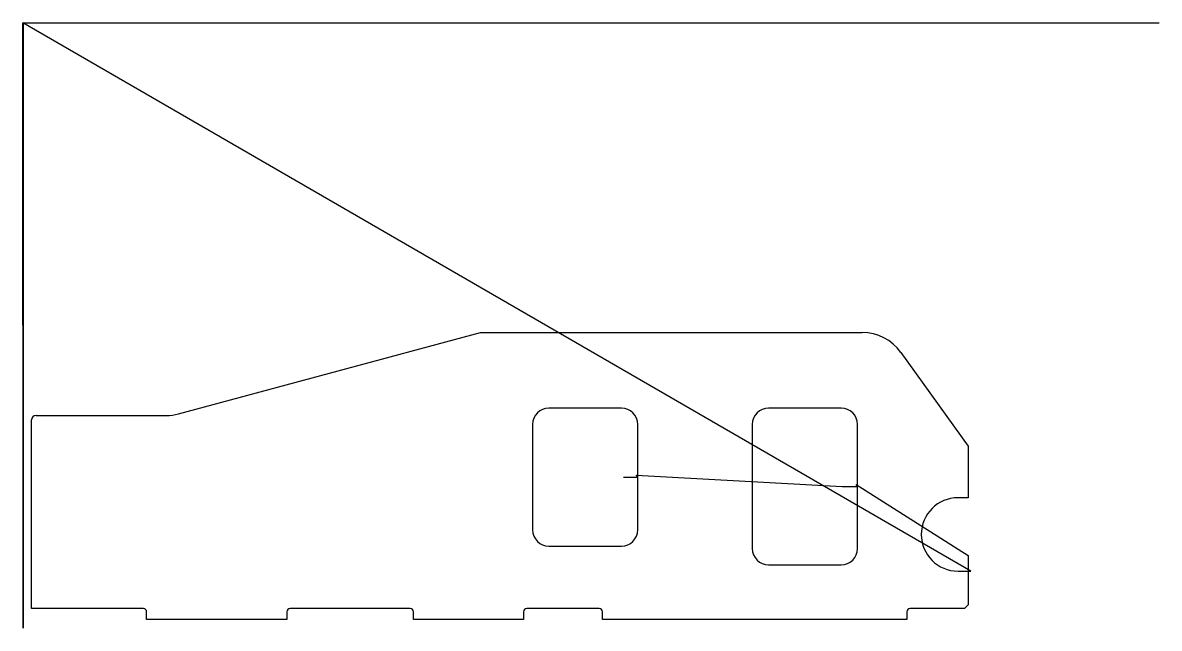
# Model space of a CAD drawing. Header units: metres. Extents: x 0 to 2431, y 0 to 1294.
import ezdxf

# ---------------------------------------------------------------- set-up
doc = ezdxf.new("R2010")
doc.units = ezdxf.units.M

msp = doc.modelspace()

# ---------------------------------------------------------------- linework, layer by layer
at = {"layer": 'TOOL_0'}
for p, q in [((2028.065, 122.002), (0, 1294.1)), ((0, 1294.1), (1, 1294.1)), ((1, 0.001), (0, 1294.1)), ((0, 1294.1), (1, 1294.1)), ((1, 1294.1), (1, 0.001)), ((1, 1294.1), (2430, 1294.1)), ((2430, 1294.1), (2431, 1294.1)), ((332.878, 458.131), (978.879, 632.002)), ((978.879, 632.002), (1795.578, 632.002)), ((1878.054, 589.662), (2022, 388.984)), ((1280.5, 470.501), (1125.5, 470.501)), ((1750.5, 470.501), (1595.5, 470.501)), ((19, 42.001), (19, 445.246)), ((28.5, 454.746), (307.278, 454.746)), ((1090.5, 435.501), (1090.5, 210.501)), ((1315.5, 323.001), (1315.5, 435.501)), ((1560.5, 435.501), (1560.5, 170.501)), ((1785.5, 303.001), (1785.5, 435.501)), ((2022, 388.984), (2022, 279.002)), ((1284.937, 323.001), (1315.5, 323.001)), ((1315.5, 323.001), (1311.995, 326.945)), ((1311.995, 326.945), (1752.564, 303.001)), ((1315.5, 210.501), (1315.5, 323.001)), ((1752.564, 303.001), (1785.5, 303.001)), ((1785.5, 303.001), (1782.542, 307.366)), ((1782.542, 307.366), (2022, 155.823)), ((1785.5, 170.501), (1785.5, 303.001)), ((2022, 279.002), (2000.5, 279.002)), ((1125.5, 175.501), (1280.5, 175.501)), ((2022, 155.823), (2022, 122.001)), ((1595.5, 135.501), (1750.5, 135.501)), ((2000.5, 122.002), (2022, 122.002)), ((2022, 122.002), (2028.065, 122.002)), ((2022, 122.001), (2022, 49.88)), ((2022, 49.88), (2014.121, 42.001)), ((258, 42.001), (19, 42.001)), ((265, 19.001), (265, 35.001)), ((565, 35.001), (565, 19.001)), ((829, 42.001), (572, 42.001)), ((836, 19.001), (836, 35.001)), ((1071, 35.001), (1071, 19.001)), ((1233, 42.001), (1078, 42.001)), ((1240, 19.001), (1240, 35.001)), ((1891, 35.001), (1891, 19.001)), ((2014.121, 42.001), (1898, 42.001)), ((565, 19.001), (265, 19.001)), ((1071, 19.001), (836, 19.001)), ((1891, 19.001), (1240, 19.001))]:
    msp.add_line(p, q, dxfattribs=at)
for centre, radius, start, end in [((1795.578, 530.502), 101.5, 35.651858, 90), ((1125.5, 435.501), 35, 90, 180), ((1280.5, 435.501), 35, 0, 90), ((1595.5, 435.501), 35, 90, 180), ((1750.5, 435.501), 35, 0, 90), ((28.5, 445.246), 9.5, 90, 180), ((307.278, 553.246), 98.5, 270, 285.06406), ((2000.5, 200.502), 78.5, 90, 270), ((1125.5, 210.501), 35, 180, 270), ((1280.5, 210.501), 35, 270, 0), ((1595.5, 170.501), 35, 180, 270), ((1750.5, 170.501), 35, 270, 0), ((258, 35.001), 7, 0, 90), ((572, 35.001), 7, 90, 180), ((829, 35.001), 7, 0, 90), ((1078, 35.001), 7, 90, 180), ((1233, 35.001), 7, 0, 90), ((1898, 35.001), 7, 90, 180)]:
    msp.add_arc(centre, radius, start, end, dxfattribs=at)

doc.saveas('drawing.dxf')
